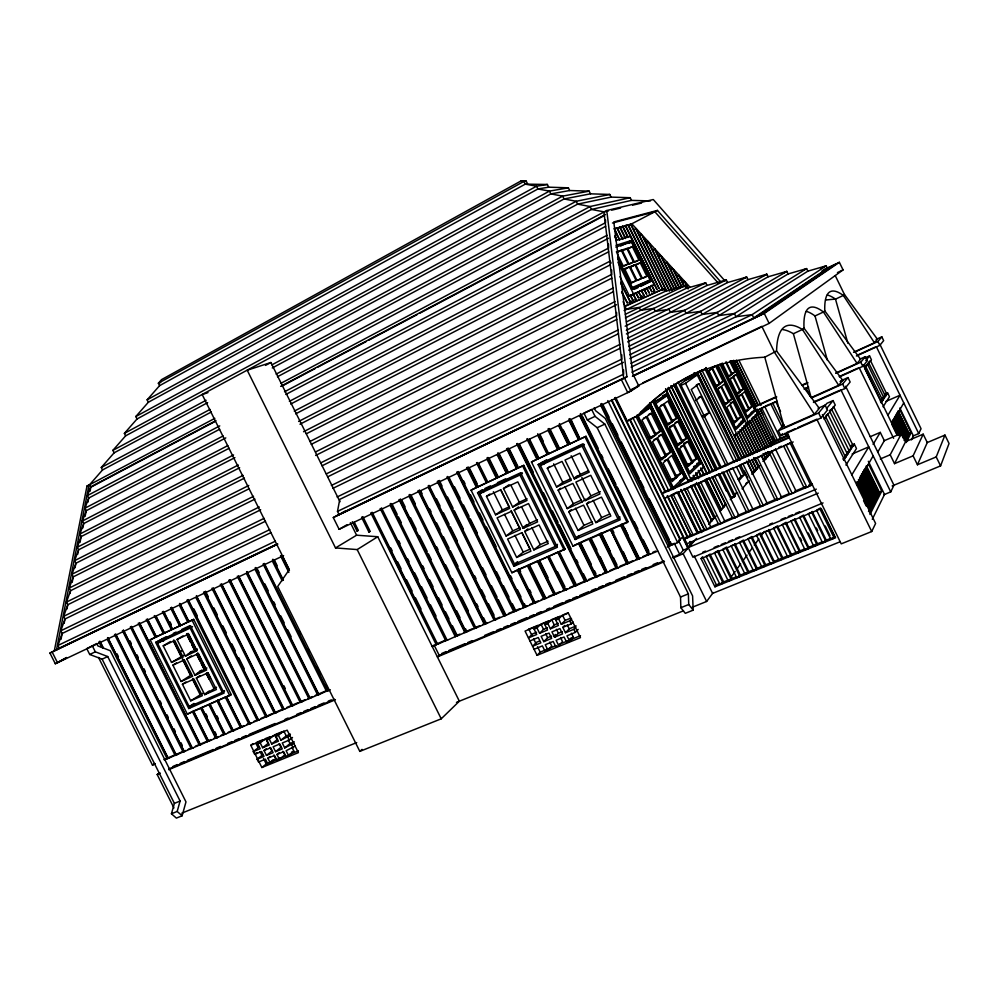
<?xml version="1.0" encoding="UTF-8"?>
<svg xmlns="http://www.w3.org/2000/svg" width="999" height="999" viewBox="0 0 999 999"><rect width="100%" height="100%" fill="white"/><g stroke="black" fill="none" stroke-linecap="round" stroke-linejoin="round"><path stroke-width="1.5" d="M880.419 401.76L882.741 400.387L865.609 366.383M850.486 447.327L853.208 445.566M848.601 450.174L851.36 448.401L831.505 409.053M846.702 453.084L849.475 451.286L847.577 451.748M844.754 456.031L847.564 454.208L845.654 454.67M842.794 459.028L845.616 457.192L844.417 457.392M853.196 445.691L833.516 406.543M849.462 451.411L829.857 411.526M847.552 454.345L827.784 414.123M720.828 282.005L657.442 210.414L613.798 221.94L632.754 373.638L638.811 385.964L630.893 391.121L339.123 529.308L333.291 517.569L338.973 514.373L337.5 511.388L339.76 499.375L623.413 362.337M845.604 457.33L825.674 416.77M61.014 639.36L62.163 633.478L60.814 630.794L64.997 618.993L265.497 521.216M64.148 623.339L64.997 618.993L63.661 616.333L67.795 604.732L260.677 509.802M66.958 609.015L67.795 604.732L66.471 602.085L70.554 590.696L254.957 499.113M70.005 593.506L70.554 590.696L69.231 588.061L73.264 576.86L248.763 488.936M72.178 582.392L73.264 576.86L71.953 574.25L75.936 563.236L244.43 478.109M75.05 567.782L75.936 563.236L74.638 560.651L78.571 549.812L239.66 467.744M77.685 554.283L78.571 549.812L77.285 547.24L81.156 536.588L234.902 457.629M80.007 542.469L81.156 536.588L79.883 534.04L83.716 523.551L229.146 448.264M82.867 527.897L83.716 523.551L82.442 521.016L86.226 510.714L225.786 437.912M85.115 516.421L86.226 510.714L84.977 508.191L88.711 498.051L219.668 429.233M87.887 502.272L88.711 498.051L87.462 495.554L90.672 486.888L215.946 420.604M90.035 491.283L90.834 487.212L89.598 484.74L102.522 469.955L211.338 411.975M56.518 649.675L89.023 484.952L87 486.026L54.333 650.724L276.773 544.48M805.481 486.875C800.561 490.546 815.196 483.616 808.803 485.314M774.163 450.174L769.005 452.235L789.547 494.168L793.98 492.632L795.579 491.071M182.118 815.796L185.976 801.885L110.227 650.699L97.902 645.941L96.716 643.568L86.776 648.626L89.71 654.47L102.135 659.165L174.388 803.371L171.441 813.773L176.373 818.106L182.118 815.796L177.185 811.45L171.441 813.773M177.185 811.45L180.107 801.036L107.717 656.555L95.317 651.823L92.383 645.966M776.56 499.138C771.665 502.485 784.615 497.027 780.569 497.352M740.496 464.61L760.813 506.356L767.357 503.284L765.546 503.671M787.549 435.252L786.463 436.051L788.523 435.377L787.162 432.592M277.035 544.005L59.278 648.189L57.917 645.479L62.163 633.478L270.979 532.604M775.699 440.621L780.481 438.511L779.607 438.698M726.385 470.791L746.628 512.362L753.134 509.315L752.047 509.44M774.812 449.8L775.611 449.113M892.157 485.951L940.583 465.884L949.05 443.506L944.954 435.089L927.272 442.545L917.444 464.76L913.098 455.844L923.188 434.178L927.272 442.545M917.444 464.76L936.213 456.93L944.954 435.089M732.904 517.894C732.167 519.63 741.146 515.059 737.961 515.422M775.174 500.124L755.007 458.141M704.832 480.132L698.401 483.166L718.581 524.263L725.012 521.241L723.988 521.341M782.404 427.597L770.828 403.933L775.699 401.598M794.904 428.846L786.7 432.48L841.22 543.868L871.715 531.53L875.599 523.464L822.377 414.597M883.778 494.767L890.746 491.883L893.955 485.214L845.629 386.238M913.098 435.989L918.73 433.591L921.053 428.733L879.932 344.368M690.883 486.126L684.615 489.21L704.72 530.132L710.651 527.085M872.289 519.293L884.515 494.455L868.318 461.288M911.4 439.885L913.373 435.864L899.799 408.017M759.939 408.978L764.71 406.556M869.954 514.522L881.755 491.096L868.556 464.06L856.88 484.278M906.218 442.532L911.1 432.854L899.874 409.815L891.682 423.988M869.53 512.799L869.954 511.963M868.481 511.463L871.066 509.74L857.267 481.493M870.716 507.08L873.276 505.394L859.615 477.435M871.827 504.92L874.362 503.246L860.776 475.437M864.185 469.58L877.559 496.953L877.159 497.727L863.76 470.304M876.111 496.528L878.596 494.892L865.958 469.018M877.159 494.48L879.632 492.857L866.395 465.771M923.188 434.178L905.693 441.608L901.635 433.266L890.196 454.782L894.53 463.648L905.556 441.733L894.043 418.131L903.221 438.136M904.095 440.409L907.092 438.698L895.691 415.309M692.519 534.777L690.971 535.963L696.89 532.929M712.299 477.085L718.756 474.026M834.165 538.011L834.664 537.1L820.429 508.004L816.583 510.227L830.843 539.36L834.165 538.011L819.892 508.853M877.709 452.247L884.315 440.671L901.635 433.266M825.873 541.371L811.638 512.287L808.341 513.661L822.577 542.719L825.873 541.371L826.398 540.459L812.187 511.438M822.577 542.719L823.101 541.808M856.593 484.59L873.163 455.881M891.895 423.476L903.77 402.909M817.082 544.954L817.619 544.03L803.446 515.072L799.6 517.295L813.798 546.291L817.082 544.954L802.871 515.934M813.798 546.291L817.619 544.03M873.101 444.38L880.269 432.367L884.315 440.671M808.328 548.513L808.89 547.589L794.742 518.706L794.155 519.567L808.328 548.513L805.057 549.837L790.896 520.916L793.069 520.017M851.835 474.862L868.768 446.878L852.135 453.996M887.899 415.284L900.024 395.229L886.001 401.373M805.057 549.837L805.619 548.913M799.625 552.047L800.199 551.123L786.076 522.302L782.229 524.525L796.365 553.371L799.625 552.047L785.476 523.176M796.365 553.371L800.199 551.123M790.958 555.581L791.545 554.645L777.459 525.899L773.613 528.121L787.712 556.893L790.958 555.581L776.835 526.773M845.916 465.084L856.48 448.526L854.282 444.031L851.822 445.092M883.066 406.805L889.472 396.753L887.611 392.932L884.964 394.093M787.712 556.893L788.311 555.956M782.329 559.078L768.243 530.357L765.034 531.693L779.108 560.389L782.329 559.078L782.941 558.141L768.88 529.47M843.618 460.377L854.282 444.031M881.143 402.847L887.611 392.932M779.108 560.389L782.941 558.141M691.071 535.776L670.941 495.204L676.86 492.182M773.75 562.574L774.375 561.625L760.339 533.029L756.493 535.239L770.541 563.873L773.75 562.574L759.69 533.916M770.541 563.873L771.166 562.937M765.209 566.046L765.846 565.097L751.847 536.563L747.989 538.786L762.012 567.345L765.209 566.046L751.173 537.462M762.012 567.345L765.846 565.097M756.705 569.505L757.354 568.556L743.381 540.084L739.535 542.307L753.521 570.791L756.705 569.505L742.707 540.983M753.521 570.791L754.183 569.842M748.239 572.939L748.913 571.99L734.964 543.593L734.277 544.492L748.239 572.939L745.079 574.225L731.118 545.804L733.216 544.93M745.079 574.225L745.754 573.276M739.822 576.373L740.509 575.412L726.598 547.077L722.739 549.288L736.675 577.647L739.822 576.373L725.886 547.989M736.675 577.647L740.509 575.412M731.443 579.782L732.142 578.808L718.256 550.549L714.41 552.759L728.308 581.056L731.443 579.782L717.532 551.46M730.644 577.672L735.189 571.428M737.012 568.931L740.659 563.923M742.469 561.426L747.027 555.182M748.838 552.684L752.484 547.689M754.307 545.192L758.853 538.948M760.676 536.451L764.31 531.443M728.308 581.056L729.008 580.082M723.101 583.166L709.215 554.92L706.106 556.218L719.979 584.44L723.101 583.166L723.813 582.192L709.964 554.008M692.157 607.305L706.618 601.473L713.236 592.557M716.408 584.877L702.597 556.78L701.086 558.616L714.947 586.825L716.408 584.877L719.268 583.703M824.075 419.118L835.264 405.082L833.066 400.587L826.935 403.309L825.012 405.631M864.872 367.944L871.415 359.727L869.555 355.894L864.285 358.279M783.928 424.662L778.371 430.794L780.793 435.726L821.028 417.969L827.459 410.027L825.087 405.157L818.069 408.279M813.698 402.472L844.842 388.561L850.149 382.005L847.989 377.572L841.071 380.681M839.572 376.835L862.811 366.358L867.357 360.764L865.359 356.668L859.764 359.19M856.393 356.019L879.807 345.379L883.653 340.622L881.817 336.838L876.16 339.41M826.473 408.653L833.066 400.587M865.771 360.527L869.555 355.894M778.371 430.794L818.593 412.974L825.087 405.157M811.5 397.977L842.632 384.028L847.989 377.572M836.175 373.289L860.776 362.175L865.359 356.668M854.52 352.185L877.921 341.521L881.817 336.838M776.585 351.011L764.784 357.205L784.29 427.547L814.36 414.223L819.317 408.329L776.585 351.011A228.446 46.99 66.1 0 1 802.434 329.495L804.02 328.172A167.308 31.793 65.5 0 1 823.438 312L824.787 310.889A192.32 33.704 65.5 0 1 843.318 295.454L844.455 294.505L835.239 275.599M782.804 329.645A227.834 48.202 66.1 0 1 793.381 333.728L811.163 397.614L838.685 385.277L842.781 380.407L804.02 328.172M835.763 373.039L857.067 363.411L860.564 359.253L824.787 310.889M853.533 352.26L874.437 342.744L877.409 339.198L844.455 294.505M719.879 474.363L731.568 498.164L734.352 496.978L735.276 495.904L723.613 472.14M746.003 483.528L746.865 482.529M742.095 488.873L749.113 480.756M687.175 548.001L818.281 493.119M766.445 457.242L767.707 456.693L765.646 452.497M768.181 455.244L769.442 454.695L768.081 451.91M673.089 557.979L683.141 553.758L696.49 538.449M702.597 531.418L704.67 529.045M708.716 524.4L715.946 516.108M719.929 511.538L726.198 504.345M730.294 499.637L732.342 497.277M734.39 494.93L736.438 492.569M752.534 474.1L760.014 465.509M763.748 461.226L770.916 452.997M102.522 469.955L101.286 467.482L114.111 452.834L112.887 450.362L125.612 435.839L564.073 198.963L590.484 193.831L609.777 194.443L611.101 197.115L630.207 197.702L631.518 200.374L650.449 200.936M125.612 435.839L124.388 433.379L137.025 418.981L135.814 416.533L148.351 402.247L147.14 399.812L159.59 385.651L525.274 184.141L547.377 184.465L548.713 187.175L568.369 187.812L569.692 190.522L589.173 191.146L590.484 193.831M672.527 557.342L679.682 554.333L683.304 550.212L687.936 548.251L682.529 537.25L678.958 540.122M780.793 435.726L782.629 433.653M738.96 480.594L743.855 475.099L739.11 465.397M738.174 479.582L741.133 476.273L743.855 475.099M601.698 403.509L671.428 545.254L677.672 542.607L680.107 539.91L611.388 400.162M772.477 437.075L773.463 436.8L772.514 437.849L774.3 441.508M671.428 545.254L670.479 542.02M667.207 547.04L671.84 544.805M534.14 649.263L542.382 645.891L545.017 651.211L547.889 650.037L545.254 644.705L553.196 641.458L555.831 646.79L558.728 645.616L556.093 640.272L564.073 637L566.72 642.357L569.642 641.158L573.364 637.2L571.391 633.204M567.657 641.358L570.466 638.373L573.364 637.2M580.431 413.586L649.762 554.433L650.199 553.97L639.035 558.978L622.427 523.901L620.916 524.562L637.949 559.153L628.371 563.498L611.351 528.958L620.454 524.987L637.512 559.627M569.642 641.158L566.982 635.801L575.387 632.355L578.171 629.42M564.71 625.436L562.824 627.372L565.471 632.729L573.876 629.283L575.724 627.335M558.728 645.616L562.524 641.62L560.564 637.649M639.035 558.978L639.485 558.516L637.949 559.153M565.471 632.729L569.23 628.833L576.198 625.961M547.889 650.037L551.76 646.028L549.8 642.057M562.824 627.372L571.216 623.9L573.076 621.977M628.371 563.498L623.388 551.985M537.05 655.332L580.456 637.637L568.319 613.074L525.062 631.093L537.05 655.332L540.197 652.11L556.031 645.641M554.582 637.212L562.562 633.928L559.915 628.571L551.935 631.868L554.582 637.212L558.404 633.279L562.375 631.655M610.102 550.998L601.286 533.116L617.782 567.981L628.821 563.024M553.608 636.438L555.531 634.465M561.301 624.3L565.097 620.454L562.462 615.134L558.653 618.943L561.301 624.3L569.705 620.829L571.565 618.918M617.782 567.981L618.244 567.507L607.242 572.439L590.322 538.124L601.286 533.116M543.756 641.658L551.685 638.398L549.038 633.054L541.121 636.326L543.756 641.658L547.652 637.712L551.585 636.088M558.254 616.883L551.66 619.63L547.777 623.463L550.424 628.808L554.283 624.937L558.241 623.301M607.242 572.439L600.274 556.88M606.218 572.602L589.323 538.336L579.907 542.657L596.778 576.873L607.717 571.965M550.424 628.808L558.404 625.511L555.744 620.142L559.577 616.333M518.881 444.493L586.376 581.281L597.265 576.398L596.778 576.873M543.531 629.395L540.921 624.1L536.975 627.959L539.61 633.291L543.531 629.395L547.477 627.772M539.61 633.291L547.527 630.007L544.892 624.662L548.788 620.829L542.232 623.563M586.376 581.281L586.863 580.806L583.428 573.838M649.787 402.922L687.986 480.681L690.921 479.383L703.82 466.745L665.559 388.811M717.981 365.072L747.052 424.413L736.987 434.265L734.365 435.439L745.042 457.192M759.49 451.211L746.128 423.963L748.676 422.827L758.066 413.623L732.205 360.801M734.365 435.439L736.101 433.741L746.715 455.407M508.041 447.902L517.981 468.056L523.801 465.347L565.122 549.1L559.253 551.66L576.036 585.664L586.863 580.806M536.588 632.28L532.504 633.978L528.508 637.886L536.738 634.477L534.103 629.145L538.061 625.299L528.409 629.32M207.979 392.607L202.198 394.555L289.298 569.567L277.697 586.488L359.815 751.385L441.221 718.818L459.353 701.198L377.747 536.738L356.606 535.202L335.514 547.927L247.215 370.229L270.866 362.512L340.01 501.785M549.025 556.118L565.759 590.022L576.535 585.177L576.036 585.664M674.687 488.424L685.339 478.171L649.837 405.906L645.953 407.717M700.649 463.436L689.834 473.838L654.745 402.397L666.545 393.956L700.649 463.436L693.543 466.583M716.97 365.472L744.355 421.366L735.926 429.483L705.719 367.857M731.118 360.876L755.481 410.651L747.614 418.231L721.178 364.26M868.581 362.662L885.489 396.191L882.479 397.852M565.759 590.022L566.271 589.535L555.544 594.343L538.861 560.551L547.564 556.755L564.298 590.634M699.587 462.325L689.485 472.003L655.881 403.596L666.87 395.679L699.587 462.325L696.74 463.586M716.57 365.497L743.456 420.354L735.564 427.897L705.981 367.545M884.49 394.817L886.812 394.043L884.54 395.467M554.607 594.467L537.937 560.726L528.746 564.959L545.392 598.638L556.068 593.856L555.544 594.343M529.62 439.26L538.948 458.179L531.456 461.988L572.964 546.141L627.147 522.527L628.071 521.665L586.038 436.313L580.007 439.123L569.892 418.581M676.111 477.859L672.165 481.568L663.061 463.049L667.095 459.528L676.111 477.859L670.604 480.294M676.897 477.122L680.756 473.501L671.84 455.369L667.906 458.816L676.897 477.122L671.403 479.545M692.02 462.912L688.373 466.333L679.645 448.551L683.366 445.292L692.02 462.912L686.713 465.272M687.437 464.585L692.744 462.225L696.303 458.878L687.749 441.458L683.491 443.381M737.312 420.342L734.477 423.014L726.785 407.317L729.682 404.782L737.312 420.342L733.104 422.24M740.659 417.195L737.874 419.817L730.257 404.27L733.104 401.785L740.659 417.195L736.488 419.081M748.825 409.528L746.178 412.013L738.748 396.853L741.458 394.48L748.825 409.528L744.742 411.376M749.35 409.028L751.947 406.593L744.655 391.683L741.995 394.006L749.35 409.028L745.279 410.876M520.641 571.678L519.255 568.881L518.706 569.343L535.302 602.921L545.916 598.151L529.295 564.497M458.204 471.528L525.274 607.167L535.839 602.422L535.302 602.921M449.1 477.559L515.309 611.388L525.824 606.668L524.438 603.883M620.017 516.97L617.931 518.868L582.117 446.141L584.365 444.58M359.815 751.385L362.038 749.375M438.686 480.781L505.394 615.584L515.859 610.889L512.412 603.933M505.394 615.584L505.956 615.084L498.401 599.812M429.021 485.364L495.554 619.767L505.956 615.084M419.405 489.922L485.764 623.913L496.116 619.255L495.554 619.767M825.848 416.895L824.562 417.757M409.852 494.455L476.024 628.034L486.326 623.401L483.566 617.832M572.964 546.141L577.31 543.793M827.959 414.248L825.948 415.484M834.078 406.556L832.841 407.38M832.08 409.078L829.307 410.689M588.923 501.86L586.575 503.796L595.866 522.639L601.635 517.582L609.715 514.023M476.024 628.034L476.598 627.522L466.346 632.13L400.349 498.951M546.615 459.79L538.161 464.622L575.112 539.522L579.108 536.026M687.749 441.458L684.103 444.642L692.744 462.225M478.484 486.388L471.053 490.172L511.888 572.752L565.122 549.1M663.935 560.938L439.21 655.332L437.387 656.917L664.46 561.6M390.909 503.434L456.73 636.213L466.933 631.618L465.559 628.846M550.274 555.581L558.304 551.848L575.062 585.801M381.518 507.879L447.165 640.259L457.33 635.689L452.485 625.923M665.596 456.468L661.55 459.965L652.572 441.708L656.718 438.386L665.596 456.468L660.114 458.928M662.3 457.617L666.408 455.769L670.366 452.347L661.575 434.478L658.878 435.714M681.917 442.357L678.184 445.579L669.58 428.059L673.388 424.987L681.917 442.357L676.623 444.755M677.384 444.105L682.667 441.708L686.325 438.561L677.884 421.378L675.049 422.677M728.408 402.185L725.499 404.695L717.919 389.223L720.891 386.838L728.408 402.185L724.213 404.108M728.995 401.685L731.842 399.213L724.4 384.016L721.49 386.363L728.995 401.685L724.799 403.596M740.222 391.97L737.512 394.318L730.182 379.37L732.966 377.147L740.222 391.97L736.151 393.843M736.7 393.369L743.431 389.198L736.238 374.513L733.553 375.761M571.216 509.777L568.793 511.725L578.046 530.481L583.99 525.362L591.995 521.84M447.165 640.259L447.764 639.747L437.662 644.28L372.19 512.3M557.479 544.38L555.157 546.366L519.942 475.012L522.415 473.339M437.662 644.28L438.274 643.768L432.255 646.578L434.09 645.017L439.21 655.332M869.118 362.625L867.482 363.599M867.644 364.398L865.309 365.796M866.145 366.346L864.485 367.345M703.883 417.207L709.09 412.799L701.048 396.403L698.363 397.639M511.888 572.752L517.282 569.954L533.866 603.533M262.587 754.857L257.118 759.252L258.504 762.025L265.434 759.19L267.869 764.06L270.292 763.074L267.857 758.191L274.525 755.456L276.96 760.351L279.395 759.352L276.96 754.47L283.666 751.71L286.114 756.618L288.561 755.619L293.868 751.211L292.045 747.552M288.561 755.619L286.114 750.711L295.292 746.066M279.395 759.352L284.752 754.932L282.929 751.285M483.616 492.47L482.255 489.722L477.559 492.794L513.911 566.296L518.306 562.662M527.959 528.883L524.712 531.418L533.853 549.912L540.234 544.63L548.026 541.196M522.14 472.952L484.99 490.209L479.745 493.668L514.585 564.135L517.544 561.7M276.96 760.351L280.182 757.692M267.869 764.06L273.276 759.627M292.507 737.499L289.31 740.084L282.267 742.994L284.715 747.901L293.893 743.268M270.292 763.074L275.687 758.641L273.876 755.007M276.96 754.47L279.108 752.709M284.715 747.901L290.047 743.543L294.255 741.82M252.997 743.593L250.786 745.316L261.875 767.519L266.233 763.96L285.801 755.968M516.67 557.467L530.956 551.186L521.815 532.704L507.579 539.073L516.67 557.467L523.226 552.122L530.294 549.013M560.614 488.261L558.141 490.122L567.257 508.603L582.03 501.998L585.589 499.113M275.562 751.673L282.267 748.913L279.82 744.005L273.114 746.777L275.562 751.673L280.944 747.302L279.121 743.656M267.857 758.191L270.017 756.43M585.027 500.649L599.962 493.968L590.759 475.299L575.874 482.067L585.027 500.649L590.921 495.854L600.324 491.645M280.869 740.197L286.226 735.888L283.791 731.006L278.409 735.276L280.869 740.197L290.035 735.551M266.196 748.788L264.023 750.524L266.458 755.406L271.89 751.023L270.067 747.389M661.575 434.478L657.542 437.724L666.408 455.769M677.884 421.378L674.15 424.375L682.667 441.708M736.238 374.513L733.516 376.698L740.771 391.508M567.257 508.603L573.326 503.746L581.306 500.174M271.716 743.98L277.123 739.66L274.7 734.802L281.356 732.017L275.974 736.3L278.421 741.208L271.716 743.98L269.28 739.085L274.7 734.802M265.659 738.561L260.19 742.856L262.625 747.739L268.082 743.406L265.659 738.561L269.63 736.912M258.791 747.264L253.296 751.61L254.683 754.382L256.88 752.647M655.207 435.327L651.061 438.623L641.945 420.079L646.191 416.97L655.207 435.327L649.737 437.824M649.213 437.787L656.043 434.665L660.089 431.456L651.173 413.299L648.476 414.56M671.952 422.053L668.119 425.087L659.377 407.28L663.286 404.408L671.952 422.053L666.67 424.475M672.714 421.441L676.46 418.469L667.894 401.024L664.073 403.833L672.714 421.441L667.444 423.863M719.617 384.24L716.633 386.613L708.928 370.891L711.987 368.656L719.617 384.24L715.421 386.188M723.139 381.456L720.217 383.766L712.587 368.206L715.584 366.021L723.139 381.456L718.98 383.379M727.672 376.523L735.027 372.028L729.707 361.176M262.625 747.739L269.293 744.979L266.845 740.097L271.191 736.663M695.729 400.587L701.048 396.403M255.682 567.532L318.968 694.567L328.471 690.284L325.724 684.752M264.335 563.436L327.784 690.833L328.471 690.284M318.968 694.567L319.668 694.03L310.202 698.289L247.078 571.615M253.296 751.61L260.215 748.738L257.779 743.868L263.261 739.56L256.718 742.282M238.511 575.674L301.473 701.985L310.901 697.739L310.202 698.289M301.473 701.985L302.185 701.435L292.807 705.656L230.007 579.707M522.477 527.947L526.835 524.587M221.541 583.728L284.178 709.302L293.519 705.107L292.807 705.656M518.593 506.893L514.185 510.102L523.189 528.334L529.707 523.301L537.474 519.817M284.178 709.302L284.902 708.753L275.599 712.936L213.124 587.712M506.056 536.001L520.304 529.62L511.301 511.413L497.09 517.857L506.056 536.001L512.737 530.906L519.792 527.747M204.745 591.683L267.07 716.558L276.323 712.387L275.599 712.936M196.428 595.629L258.591 720.142L267.807 715.996L267.07 716.558M258.591 720.142L259.328 719.592L250.162 723.713L188.149 599.55M574.313 478.921L589.21 472.14L579.87 453.184L565.022 460.052L574.313 478.921L580.344 474.388L588.386 470.729M179.92 603.458L188.973 621.565L193.681 619.368L231.268 694.63L226.511 696.703L241.77 727.272L250.899 723.164L250.162 723.713M737.062 461.251L699.05 383.716L691.258 389.548L728.121 464.697M233.429 730.806L234.178 730.244L225.137 734.315L209.94 703.92L218.968 699.787L218.207 700.324L233.429 730.806L242.52 726.71L241.77 727.272M574.962 477.559L577.385 475.736M225.137 734.315L225.899 733.753L216.883 737.811L201.736 707.504L207.355 705.057M549.862 466.471L547.34 468.231L556.593 487L562.799 482.392L570.754 478.758M194.343 710.526L193.569 711.063L208.679 741.295L217.645 737.25L216.883 737.811M139.435 622.652L200.524 744.742L209.453 740.721L208.679 741.295M131.468 626.423L192.407 748.189L201.298 744.18L200.524 744.742M651.173 413.299L647.04 416.346L656.043 434.665M123.539 630.182L184.328 751.61L193.182 747.614L192.407 748.189M173.938 807.941L157.193 774.537L159.715 772.689M115.659 633.915L176.299 755.007L185.115 751.036L184.328 751.61M107.83 637.624L168.319 758.391L177.085 754.432L176.299 755.007M164.46 760.027L169.106 757.816L168.319 758.391M637.3 385.914L769.13 323.389L843.069 269.892L839.36 262.312L823.95 269.73M681.455 385.202L685.564 383.279L697.202 374.875L738.873 459.852M98.501 657.429L152.472 765.109L154.708 763.498M650.162 407.704L638.249 416.283L673.264 487.512L684.215 477.035L650.162 407.704L642.282 411.388M509.128 484.69L503.508 488.499L512.649 507.017L519.293 502.235L527.047 498.701M615.634 397.44L627.31 421.178L639.11 415.022A193.431 180.719 28.6 0 1 695.491 373.064M640.534 412.55L649.837 405.906M489.922 494.055L486.476 496.378L495.579 514.797L502.385 509.94L509.415 506.743M627.31 421.178L630.019 419.255L665.521 491.458M218.207 700.324L226.074 696.69L241.321 727.222M147.44 618.856L156.393 636.763L157.218 636.288L150.162 639.86L187.337 714.173L231.268 694.63M187.337 714.173L193.182 711.038L208.279 741.221M224.475 690.621L222.203 692.207L190.16 628.084L192.532 626.673M531.456 461.988L586.038 436.313M166.346 636.625L155.682 642.394L188.761 708.528L195.017 704.245M199.85 675.749L196.353 678.034L204.67 694.667L216.496 687.237M580.007 439.123L571.078 419.63M191.621 626.473L164.81 638.935L157.53 643.231L189.236 706.643L193.931 703.446M205.782 693.343L209.253 690.983M619.717 518.244L575.824 537.312L540.409 465.509L545.217 462.237L583.841 444.293M559.428 423.539L569.505 444.018L580.506 438.786M632.592 376.336L764.26 313.436L839.36 262.312M549.013 428.471L559.078 448.888L570.029 443.681L563.299 430.032M185.976 681.942L182.43 684.253L190.709 700.811L202.61 693.343M830.419 266.858L756.355 316.808L632.904 375.799M539.348 434.74L548.713 453.721L559.602 448.539L559.078 448.888M629.907 358.554L718.818 315.584L734.415 313.511L736.001 316.733L807.866 271.154L826.185 265.834L827.422 268.369L753.745 317.919L752.147 314.635L736.001 316.733L631.106 367.145M529.07 439.597L538.411 458.529L549.238 453.371M789.797 443.119L783.653 445.929M471.053 490.172L523.801 465.347M746.603 462.05L740.421 464.76M497.952 452.684L507.867 472.777L517.095 468.369L507.817 449.587M487.924 457.442L497.814 477.472L506.993 473.089L497.752 454.358M630.007 391.133L627.734 392.619L621.415 379.757L623.95 378.196M632.28 389.66L635.689 387.437M478.608 463.499L487.824 482.13L496.378 478.134L498.389 477.097L489.16 458.416M196.129 674.025L201.985 670.217L199.438 671.365M191.483 655.906L186.776 658.865L194.967 675.262L206.893 668.019M468.044 466.858L477.884 486.763L486.401 482.804L486.988 482.417L477.122 462.475M176.473 662.936L172.889 665.172L181.056 681.493L190.497 675.361L182.43 659.215M335.514 547.927L357.18 549.575L377.747 536.738M187.775 654.208L192.507 651.261L189.972 652.422M183.029 635.876L177.06 639.447L185.389 656.093L197.402 649.038M170.454 641.533L163.224 645.841L171.516 662.412L183.604 655.332M181.88 650.711L179.408 652.235L181.493 656.393M621.128 379.508L337.362 515.496L340.209 513.898M333.291 517.569L626.897 376.823L606.755 210.514L653.284 199.525L724.899 280.831M361.588 517.332L368.868 531.992L369.543 531.58L362.275 516.933M807.866 271.154L806.618 268.594L788.099 273.951L718.818 315.584L717.27 312.412L702.185 314.473L628.758 350.149M352.372 521.703L357.018 531.056L357.704 530.644L353.721 522.639M150.162 639.86L193.681 619.368M164.286 612.574L172.59 629.208L181.556 624.924L180.757 625.399L171.728 607.33M180.757 625.399L189.76 621.103M156.393 636.763L165.285 632.517L164.473 632.991L156.181 616.408M164.473 632.991L173.401 628.733L172.59 629.208M339.123 529.308L347.09 524.675M760.401 456.106L754.657 458.529M788.099 273.951L786.85 271.378L768.131 276.785L702.185 314.473L700.661 311.351L686.076 313.386L627.659 341.92M342.882 512.4L345.429 510.976M808.616 387L804.545 388.886M527.534 183.804L526.186 181.069L521.103 180.894L161.538 379.632L158.379 383.216L159.59 385.651M59.278 648.189L49.95 653.084L55.307 663.748L66.608 657.504M66.284 657.854L57.505 662.699L52.148 652.035M147.14 399.812L536.55 186.201L547.377 184.465M148.351 402.247L537.912 188.973L548.713 187.175M135.814 416.533L549.462 191.109L568.369 187.812M137.025 418.981L550.836 193.906L569.692 190.522M768.131 276.785L766.87 274.201L747.964 279.645L686.076 313.386L684.565 310.314L670.454 312.35L626.398 333.978M124.388 433.379L562.674 196.129L589.173 191.146M265.522 365.397L270.866 362.512M112.887 450.362L206.094 400.249M271.89 364.872L576.211 201.274L609.777 194.443M56.131 650.012L59.703 648.089M114.111 452.834L207.642 402.647M272.277 367.969L577.622 204.133L611.101 197.115M101.286 467.482L210.052 409.415M276.149 374.126L590.072 206.531L630.207 197.702M277.447 376.76L591.495 209.44L631.518 200.374M89.598 484.74L214.822 418.356M280.881 383.341L606.755 210.514M280.644 386.376L605.519 214.473M90.834 487.212L214.735 421.678M282.193 385.989L315.234 368.519M317.982 367.058L366.171 341.571M368.918 340.122L417.107 314.635M419.855 313.174L604.333 215.597M87.462 495.554L219.743 425.886M284.503 391.783L605.556 222.677L605.544 219.942M285.826 394.455L605.619 226.361M625.287 238.511L619.717 227.173L615.609 228.634M619.904 276.623L629.37 295.891L654.208 284.777L630.357 236.126L627.759 237.475L622.477 226.398L618.818 227.735M622.477 226.398L621.191 227.073L625.212 225.637L657.055 289.698L625.599 225.524L624.313 226.199M84.977 508.191L223.089 435.989M289.385 401.336L607.055 235.277M628.296 224.775L659.203 288.723L627.909 224.887L626.623 225.549L630.569 224.138L662.999 290.284M666.333 290.984L635.202 227.472L631.83 223.788L629.682 224.7M628.621 225.462L657.442 210.414M868.943 361.775L870.566 360.801L886.825 394.13M290.721 404.033L608.516 238.249M634.84 229.121L636.113 228.459L641.558 234.39L669.255 290.909M747.964 279.645L746.69 277.048L727.572 282.53L670.454 312.35L668.968 309.315L655.319 311.326L625.187 326.198M82.442 521.016L227.822 445.604M294.28 411.126L608.578 248.077L608.553 243.868M640.297 235.052L641.558 234.39M295.642 413.848L608.666 251.81M620.766 245.941L631.193 240.547L651.123 281.194L640.646 286.451M628.858 243.369L631.468 242.033L650.087 279.995L631.293 288.898M617.27 252.335L621.266 250.262L628.046 264.073L624.038 266.121M621.553 251.149L632.33 246.616L638.935 260.09L635.014 262.1M627.11 249.3L632.33 246.616M646.578 241.883L647.839 241.246L672.077 290.697M79.883 534.04L233.554 454.932M298.626 421.441L610.139 261.114L611.126 263.137M647.464 242.857L648.726 242.208L654.033 248.002L674.113 288.973M299.987 424.2L610.239 264.86M653.671 249.6L654.919 248.963L660.177 254.695L676.935 288.911M629.557 264.098L633.516 262.075L626.835 248.426L622.077 250L628.846 263.786L633.516 262.075M77.285 547.24L238.299 465.022M303.546 431.718L611.713 274.375L611.675 269.992M624.063 269.593L629.407 266.858L636.176 280.669L630.831 283.366M624.875 269.293L627.534 267.932M629.582 267.52L634.877 264.822L641.558 278.459L637.587 280.469M630.369 267.22L634.328 265.21M636.338 264.81L640.272 262.812L646.877 276.286L642.944 278.271M306.318 433.791L611.825 278.134M658.928 255.332L660.177 254.695M659.79 256.268L661.038 255.644L666.233 261.301L679.545 288.474M74.638 560.651L243.069 475.362M309.877 441.521L613.324 287.874M665.846 262.862L667.095 262.238L672.227 267.832L681.605 286.975M311.276 444.33L613.448 291.658M670.991 268.456L672.227 267.832M671.84 269.38L673.076 268.756L678.146 274.288L684.165 286.576M71.953 574.25L248.788 485.464M315.609 451.91L614.972 301.611M629.22 296.054L654.208 284.777M634.427 293.768L636.163 292.919L638.661 298.002L635.776 293.094M645.242 289.036L646.927 288.212L649.362 293.169L646.553 288.374M315.634 455.444L616.495 304.72M677.759 275.824L678.983 275.2L684.003 280.669L688.024 288.886M628.908 302.472L630.269 301.785L620.704 282.292M631.343 301.373L633.104 300.512L630.581 295.367M634.552 299.925L635.901 299.25L633.391 294.131L631.643 294.992M640.047 297.44L641.383 296.765L639.11 293.094L641.383 296.765M642.357 296.391L644.08 295.554L641.62 290.534L640.284 291.196M653.221 291.483L654.52 290.834L651.835 285.339M727.572 282.53L726.298 279.932L706.967 285.452L655.319 311.326L653.846 308.354L640.621 310.352L625.386 317.907M624.113 310.514L665.109 291.396L684.864 285.776L686.151 288.411L705.694 282.842L706.967 285.452M682.779 281.281L684.003 280.669M69.231 588.061L253.559 496.316M320.592 462.949L616.633 315.597L616.595 312.487M683.603 282.18L684.839 281.581L689.797 286.975M625.337 314.285L684.864 285.776L682.13 287.125M322.015 465.809L616.783 319.43M626.473 321.89L705.694 282.842L702.909 284.203M66.471 602.085L259.278 506.968M326.336 473.888L618.331 329.832M723.513 281.306L726.298 279.932L626.311 330.307M327.772 476.785L618.493 333.691M881.817 399.625L884.127 398.276L867.644 364.473M743.905 278.421L746.69 277.048L684.565 310.314L627.559 338.224M63.661 616.333L264.086 518.356M331.356 485.477L620.067 344.343M762.687 276.248L766.87 274.201L700.661 311.351L628.646 346.416M332.804 488.399L620.229 348.226M782.667 273.414L786.85 271.378L717.27 312.412L629.77 354.782M803.833 269.942L806.618 268.594L734.415 313.511L630.968 363.349M60.814 630.794L269.792 529.595M337.113 496.99L621.828 359.116L621.753 354.77M820.566 268.544L826.185 265.834L752.147 314.635L631.992 372.202M686.151 288.411L640.621 310.352L639.185 307.405L626.361 309.39L624.949 306.493L663.811 288.748L665.109 291.396M821.99 270.904L836.388 263.823L761.613 314.573L632.442 376.273M823.213 270.404L827.422 268.369M57.917 645.479L275.349 541.196M337.5 511.388L623.626 374.163L623.538 369.73M837.449 272.59L843.069 269.892M338.973 514.373L623.813 378.097M626.897 376.823L623.751 378.334L603.945 212L608.466 210.926M49.95 653.084L277.859 544.068M642.919 382.767L761.837 326.348L774.675 352.61L814.36 414.223M631.455 389.448L638.811 385.964M55.307 663.748L283.604 555.606M89.71 654.47L95.317 651.823M587.337 419.992L595.042 416.358L604.832 424.125L688.361 593.868L688.748 604.507L693.169 610.152L685.289 613.324L680.856 607.704L680.519 597.052L597.177 427.709L587.337 419.992L583.94 413.111L591.658 409.453L595.042 416.358M357.018 531.056L358.341 530.432L354.358 522.415M806.28 311.388A166.895 32.63 65.5 0 1 815.009 315.971L823.438 312L857.067 363.411M687.537 377.659L692.856 375.162L680.406 384.053L720.878 466.545M711.425 367.969L715.584 366.021M685.189 380.507L697.202 374.875M709.19 369.967L711.987 368.656M368.868 531.992L370.192 531.368L362.912 516.708M793.381 333.728L802.434 329.495L838.685 385.277M662.312 395.941L666.545 393.956M102.135 659.165L107.717 656.555M597.177 427.709L604.832 424.125M654.183 401.623L666.87 395.679M699.05 383.716L696.353 384.965L734.352 462.437M631.318 418.643L639.11 415.022M660.651 405.631L663.286 404.408M732.329 373.276L735.027 372.028M173.314 633.391L176.086 632.092M181.656 629.507L190.01 625.624M485.014 488.436L490.534 485.876M497.44 482.667L505.719 478.808M155.682 642.394L190.647 626.136L224.088 693.081L188.761 708.528M477.559 492.794L520.629 472.777L557.392 547.277L513.911 566.296M538.161 464.622L582.842 443.856L620.242 519.78L575.112 539.522M157.53 643.231L190.16 628.084M479.745 493.668L519.942 475.012M540.409 465.509L582.117 446.141M643.456 418.231L646.191 416.97M730.257 378.396L732.966 377.147M716.033 385.714L718.818 384.415M718.094 388.136L720.891 386.838M163.224 645.841L174.725 640.521L183.042 657.155L171.516 662.412M177.06 639.447L188.674 634.078L197.028 650.786L185.389 656.093M486.476 496.378L500.636 489.822L509.777 508.329L495.579 514.797M503.508 488.499L517.819 481.88L526.997 500.474L512.649 507.017M547.34 468.231L562.037 461.426L571.328 480.282L556.593 487M672.215 420.429L676.46 418.469M739.397 391.059L743.431 389.198M669.43 426.798L673.388 424.987M654.682 433.928L660.089 431.456M738.736 395.729L741.458 394.48M727.684 401.123L731.842 399.213M702.372 415.871L709.09 412.799M730.331 403.059L733.104 401.785M653.97 439.635L656.718 438.386M726.797 470.929L732.729 468.019L753.071 509.49M624.512 306.144L663.811 288.748L660.926 289.56M172.889 665.172L184.428 659.927L192.62 676.311L181.056 681.493M186.776 658.865L198.426 653.571L206.643 670.042L194.967 675.262M514.185 510.102L528.533 503.571L537.574 521.89L523.189 528.334M558.141 490.122L572.877 483.429L582.03 501.998M858.191 354.82L874.912 347.215M749.25 407.817L751.947 406.593M755.069 406.293L776.298 396.678M801.772 385.152L807.429 382.58M754.045 407.255L776.76 396.978M802.309 385.414L807.991 382.842M682.067 440.484L686.325 438.561M624.088 304.583L623.151 301.636M630.269 301.785L620.978 283.853M633.104 300.512L630.169 295.542M635.901 299.25L632.991 294.305M644.08 295.554L641.233 290.709M654.52 290.834L651.46 285.502M751.248 412.562L755.481 410.651M765.359 406.131L769.605 404.22M755.856 410.951L777.16 401.336M804.133 389.148L808.391 387.225M733.678 421.715L736.475 420.442M680.719 446.491L683.366 445.292M664.934 454.795L670.366 452.347M839.21 376.548L857.679 368.219M755.594 414.735L758.066 413.623M740.908 421.503L743.456 420.354M739.26 423.663L744.355 421.366M840.072 381.63L842.781 380.407M664.36 460.751L667.095 459.528M744.505 425.549L747.052 424.413M813.361 402.085L839.51 390.409M182.43 684.253L194.006 679.083L202.31 695.704L190.709 700.811M196.353 678.034L208.042 672.814L216.383 689.522L204.67 694.667M524.712 531.418L539.11 524.987L548.276 543.568L533.853 549.912M568.793 511.725L583.578 505.132L592.857 523.963L578.046 530.481M586.575 503.796L601.51 497.127L610.839 516.058L595.866 522.639M749.7 510.389L750.549 510.002M692.032 460.789L696.303 458.878M675.312 475.911L680.756 473.501M797.639 427.647L816.795 419.193L871.715 531.53M680.107 480.482L685.339 478.171M771.041 442.432L775.299 440.559M779.57 438.673L788.099 434.915M770.067 443.506L788.598 435.352M663.436 492.245L789.135 436.95M648.239 287.724L649.537 287.063L651.96 291.995L649.175 287.225M663.186 493.206L789.41 437.699M691.47 485.651L695.754 483.778M705.769 479.395L708.628 478.134M764.36 453.708L768.656 451.823M778.658 447.44L781.518 446.191M665.509 497.914L793.218 441.958M189.236 706.643L224.538 691.32M514.585 564.135L557.33 545.566M764.672 459.265L765.946 458.716L763.948 454.645M764.422 459.552L765.684 459.003L763.024 453.571M762.886 461.313L764.16 460.751L761.488 455.307M519.255 568.881L517.832 569.505L534.403 603.034M194.967 710.451L200.562 708.016L215.709 738.311M518.706 569.343L526.086 566.121M600.811 533.553L608.553 530.169M621.965 524.325L628.071 521.665M757.404 467.594L758.691 467.02L754.62 458.703M757.142 467.894L758.428 467.332L753.671 457.617M755.269 470.042L756.83 469.168L752.047 459.403M751.723 474.088L753.046 473.514L747.04 461.276M733.528 494.755L737.687 492.957M870.279 436.675L880.269 432.367M731.118 497.689L735.276 495.904M726.036 504.52L724.3 505.494L725.711 504.895L712.012 476.985M722.352 507.729L723.763 507.13L709.452 477.959M633.915 289.435L637.986 287.7M907.092 434.565L911.1 432.854M651.123 281.194L632.592 289.073L617.819 258.991M710.539 521.253L712 520.629L694.342 484.702M680.107 539.91L678.558 540.571L683.304 550.212M685.701 537.512L691.445 535.077M697.19 532.642L704.37 529.595M710.114 527.147L718.743 523.501M724.487 521.066L733.104 517.407M737.412 515.571L747.464 511.313M751.785 509.49L760.401 505.831M766.146 503.396L776.198 499.125M780.506 497.302L789.135 493.643M794.879 491.208L804.932 486.938M809.24 485.114L812.112 483.891M163.961 759.527L185.377 750.449M188.224 749.238L191.084 748.026M195.367 746.216L211.076 739.56M213.923 738.348L218.207 736.525M221.066 735.314L225.349 733.503M228.209 732.292L243.906 725.636M246.765 724.425L251.049 722.614M253.908 721.403L258.192 719.58M261.039 718.368L265.322 716.558M268.182 715.346L272.465 713.536M275.324 712.324L283.891 708.691M286.738 707.479L298.164 702.634M301.024 701.423L305.307 699.612M308.154 698.401L312.437 696.59M315.297 695.379L328.147 689.934M435.514 644.417L446.953 639.572M456.955 635.327L459.815 634.115M464.11 632.305L472.677 628.658M475.536 627.447L479.832 625.636M482.692 624.425L486.975 622.602M494.118 619.58L499.837 617.157M508.416 613.523L512.699 611.7M515.559 610.489L519.855 608.666M522.714 607.454L526.997 605.644M529.857 604.432L538.436 600.799M541.296 599.587L545.579 597.764M548.439 596.553L552.722 594.73M555.581 593.518L559.877 591.708M562.737 590.496L567.02 588.673M569.88 587.462L574.163 585.651M577.022 584.44L585.601 580.806M588.461 579.582L592.744 577.772M595.604 576.56L599.899 574.737M602.759 573.526L607.042 571.715M609.902 570.504L615.621 568.081M619.904 566.258L625.624 563.836M628.483 562.624L632.767 560.801M635.626 559.59L639.922 557.779M642.782 556.568L647.065 554.745M652.784 552.322L655.644 551.111M668.506 545.654L672.789 543.843M685.539 538.661L812.499 484.865M152.472 765.109L155.182 763.96M327.784 690.833L330.319 689.76M649.762 554.433L657.692 551.073M880.306 458.966L890.196 454.782M686.425 543.968L816.308 489.135M650.087 279.995L632.292 287.5L617.582 257.505M694.143 541.121L692.245 542.207L693.768 541.57M689.922 544.867L691.458 544.218L690.084 541.446M689.535 545.304L691.071 544.667L689.697 541.883M173.027 766.383L177.347 764.572M180.22 763.373L184.528 761.55M187.4 760.351L213.287 749.475M216.146 748.263L220.467 746.453M227.647 743.431L231.98 741.62M234.84 740.409L239.161 738.598M242.02 737.387L246.353 735.576M249.213 734.365L275.112 723.488M285.152 719.268L288.049 718.044M296.653 714.435L300.986 712.612M303.833 711.413L308.179 709.59M311.026 708.391L315.372 706.568M318.206 705.369L323.988 702.946M328.271 701.148L331.181 699.924M441.833 653.421L446.203 651.585M449.013 650.399L464.897 643.731M467.707 642.544L472.077 640.709M484.652 635.426L493.643 631.643M496.453 630.469L500.836 628.621M503.646 627.447L508.029 625.599M510.826 624.425L515.209 622.577M518.019 621.403L526.723 617.744M529.52 616.57L533.903 614.722M536.7 613.548L541.096 611.7M546.84 609.29L549.725 608.079M553.946 606.293L562.662 602.634M565.446 601.46L569.855 599.612M572.639 598.451L576.947 596.628M579.82 595.429L588.536 591.758M591.321 590.596L595.729 588.736M598.513 587.574L602.921 585.714M605.694 584.552L610.102 582.692M615.759 580.319L624.487 576.66M627.26 575.486L631.668 573.638M634.452 572.464L638.761 570.654M641.633 569.442L645.953 567.632M653.134 564.61L657.554 562.762M894.53 463.648L913.098 455.844M168.681 768.955L334.54 699.3M157.193 774.537L160.065 773.326M168.694 769.705L335.389 699.737M702.684 552.272L705.531 551.086M714.085 547.514L718.368 545.716M721.216 544.53L725.499 542.744M728.346 541.545L732.617 539.76M735.476 538.573L739.747 536.788M769.692 524.275L772.539 523.089M781.093 519.505L785.376 517.719M788.223 516.533L792.507 514.747M795.354 513.548L799.625 511.763M823.064 502.897L692.969 557.23L614.697 398.039M563.873 614.547L568.106 612.774M250.786 745.316L287.163 730.169L298.376 752.647L261.875 767.519M701.086 558.616L821.278 508.591L835.564 537.787L714.947 586.825M257.779 743.868L260.19 742.856M266.845 740.097L269.28 739.085M275.974 736.3L278.409 735.276M534.103 629.145L536.975 627.959M544.892 624.662L547.777 623.463M555.744 620.142L558.653 618.943M286.226 735.888L290.434 734.14M565.097 620.454L570.654 618.156M878.021 492.644L881.755 491.096M877.547 493.718L879.632 492.857M876.51 495.754L878.596 494.892M875.461 497.814L877.559 496.953M254.683 754.382L261.613 751.523L264.036 756.405L257.118 759.252M264.023 750.524L270.692 747.776L273.127 752.672L266.458 755.406M530.007 640.921L538.249 637.512L540.871 642.844L532.642 646.228L536.6 642.257L539.335 641.133M871.14 506.268L873.276 505.394M636.176 280.669L631.405 282.63L624.562 268.669L629.407 266.858M641.558 278.459L636.962 280.344L630.207 266.571L634.877 264.822M646.877 276.286L642.332 278.147L635.651 264.535L640.272 262.812M850.549 446.353L851.335 446.029M291.433 752.21L293.868 751.211M288.599 754.832L298.389 750.836M558.916 644.467L580.506 635.651M174.388 803.371L180.107 801.036M680.519 597.052L688.361 593.868M722.127 582.542L736.438 576.723M739.297 575.561L753.596 569.742M756.468 568.568L770.766 562.749M773.626 561.588L787.936 555.769M790.796 554.595L805.107 548.776M807.966 547.614L822.264 541.795M825.137 540.634L830.856 538.299M720.704 583.466L723.813 582.192M755.244 569.405L757.354 568.556M789.385 555.519L791.545 554.645M806.717 548.476L808.89 547.589M824.2 541.358L826.398 540.459M831.355 538.449L834.664 537.1M840.084 541.783L712.599 593.406L694.13 555.844M680.856 607.704L688.748 604.507M181.768 813.161L356.718 742.594M456.468 702.372L683.478 610.801M87 486.026L89.898 484.902M883.815 396.591L885.489 396.191M628.046 264.073L623.176 265.859L617.007 253.296M638.935 260.09L634.303 261.788L627.622 248.164M616.333 251.898L621.266 250.262M881.68 400.537L882.741 400.387M615.759 247.053L631.468 242.033M615.946 245.367L631.193 240.547M160.614 382.53L158.379 383.216L523.926 181.406L526.186 181.069M615.734 240.597L630.357 236.126M625.599 225.524L627.909 224.887M612.449 223.027L654.869 211.763L718.094 282.929M611.713 210.152L620.541 208.054M632.604 205.182L641.508 203.072M521.103 180.894L523.926 181.406L525.274 184.141L536.55 186.201L537.912 188.973L549.462 191.109L550.836 193.906L562.674 196.129L564.073 198.963L576.211 201.274L577.622 204.133L590.072 206.531L591.495 209.44L604.27 211.925M647.839 241.246L642.457 235.377L669.592 290.734M874.437 342.744L843.318 295.454L835.501 299.151A151.985 144.843 17.3 0 0 825.599 300.05M169.942 621.815L171.328 624.587M216.92 715.808L218.306 718.568M163.249 611.288L172.24 629.283M224.713 734.253L209.54 703.895L208.766 704.432L223.951 734.814M162.425 611.738L171.428 629.745M173.876 640.109L177.797 647.951M179.058 650.461L182.455 657.267M183.816 659.989L187.213 666.783M189.123 670.591L191.733 675.824M193.032 678.433L196.303 684.964M173.476 640.359L178.134 649.687M182.867 659.165L187.712 668.855M188.998 671.403L190.984 675.399M192.982 679.395L196.978 687.374M173.551 641.458L181.056 656.493M192.545 679.457L200.05 694.48M205.944 713.848L207.33 716.608M214.897 731.743L216.271 734.502M155.844 616.495L164.123 633.066M201.336 707.479L216.471 737.749M154.345 615.584L163.324 633.528M162.175 638.573L163.549 641.308M147.802 620.304L156.069 636.825M146.291 619.392L155.245 637.3M192.395 711.575L207.517 741.782M139.81 624.113L200.125 744.667M138.287 623.189L199.363 745.242M131.169 626.498L192.02 748.101M130.332 626.96L191.246 748.676M129.97 640.871L131.356 643.656M136.95 654.82L138.337 657.604M143.931 668.756L145.317 671.553M159.977 700.836L161.376 703.621M166.958 714.772L168.356 717.569M173.938 728.721L175.337 731.518M180.919 742.669L182.317 745.454M123.252 630.244L183.966 751.523M122.415 630.719L183.179 752.097M116.084 635.364L175.949 754.919M114.548 634.44L175.162 755.494M117.008 653.808L118.394 656.58M107.555 637.687L167.969 758.303M107.405 639.547L167.183 758.878M100.037 641.321L103.496 648.251M99.775 641.383L103.234 648.289M98.926 641.845L101.698 647.389M274.475 560.264L277.235 565.821M273.039 559.303L283.416 580.132M272.54 559.477L282.904 580.282M272.49 561.288L282.168 580.719M298.851 630.794L300.224 633.566M307.804 648.788L309.178 651.548M316.758 666.77L320.204 673.688M263.848 563.598L327.21 690.821M263.099 564.023L326.523 691.37M257.829 569.892L259.216 572.689M264.772 583.841L268.244 590.821M273.801 601.972L275.2 604.77M280.756 615.921L284.228 622.901M287.7 629.87L291.171 636.838M255.207 567.694L318.406 694.555M255.145 569.517L317.707 695.104M246.603 571.765L309.653 698.264M246.541 573.588L308.953 698.813M238.749 577.21L300.936 701.96M237.3 576.248L300.237 702.509M283.866 685.739L285.239 688.511M229.558 579.845L292.282 705.631M228.783 580.282L291.571 706.181M221.803 585.252L283.666 709.278M220.329 584.29L282.954 709.827M287.912 737.274L289.31 740.084M291.77 745.004L293.169 747.814M213.399 589.235L275.112 712.899M288.224 739.897L290.047 743.543M211.925 588.286L274.388 713.461M205.544 591.233L208.304 596.778M213.836 607.867L217.295 614.797M222.839 625.898L226.298 632.829M231.83 643.918L235.289 650.849M238.749 657.779L244.28 668.868M204.345 591.808L266.596 716.508M203.559 592.245L265.859 717.07M196.728 597.127L258.129 720.104M195.929 597.577L257.392 720.654M193.818 608.866L197.303 615.834M187.775 599.662L249.7 723.663M186.975 600.112L248.963 724.225M255.894 743.256L257.954 747.402M260.027 751.535L262.1 755.681M263.474 758.441L266.233 763.96M192.095 620.304L229.745 695.691M179.545 603.558L188.586 621.653M179.445 605.406L187.787 622.115M225.312 697.227L240.584 727.771M188.037 633.366L191.958 641.233M193.219 643.743L196.628 650.561M197.989 653.296L201.398 660.102M202.647 662.624L205.931 669.18M207.892 673.101L210.514 678.346M188.461 634.74L191.034 639.897M192.27 642.369L195.617 649.063M197.627 653.084L200.312 658.441M202.185 662.212L205.407 668.643M207.33 672.502L209.266 676.373M186.601 633.728L194.83 650.212M196.878 654.308L204.308 669.18M206.368 673.289L213.911 688.373M186.588 634.228L190.522 642.107M191.783 644.63L195.205 651.46M196.566 654.183L199.975 661.013M201.236 663.536L204.508 670.092M206.481 674.038L209.103 679.283M171.378 607.429L180.394 625.474M217.782 700.311L232.992 730.744M170.567 607.892L179.595 625.948M217.02 700.836L232.243 731.305M392.257 504.445L397.103 514.21M398.489 517.007L401.261 522.589M422.714 565.884L424.1 568.668M429.632 579.845L433.091 586.825M438.636 597.989L442.095 604.969M445.554 611.962L449.013 618.943M390.222 503.683L455.956 636.276M390.259 505.469L455.357 636.788M398.751 540.896L400.137 543.681M407.729 559.003L409.115 561.788M414.635 572.927L418.082 579.882M421.541 586.838L427.06 597.976M430.507 604.944L436.039 616.071M381.543 509.515L446.403 640.322M380.182 508.516L445.804 640.834M390.759 548.001L392.145 550.774M397.652 561.875L401.086 568.818M406.593 579.919L412.112 591.021M415.547 597.964L421.054 609.065M371.528 512.537L436.913 644.343M370.854 512.937L436.313 644.855M350.374 522.677L356.606 535.202M357.18 549.575L441.221 718.818M282.492 556.543L289.423 570.479M281.281 555.332L288.898 570.629M280.544 555.744L288.861 572.452M509.265 448.901L517.882 466.358M570.504 572.951L575.861 583.828M506.593 448.588L516.533 468.743M557.792 552.297L574.562 586.288M499.188 453.671L507.779 471.078M557.579 571.928L564.934 586.825M548.089 556.306L564.81 590.147M497.177 454.707L506.431 473.451M510.901 485.239L519.293 502.235M521.49 506.668L529.707 523.301M531.855 527.659L540.234 544.63M569.705 620.829L571.216 623.9M573.876 629.283L575.387 632.355M540.059 561.45L548.064 577.659M487.075 457.767L496.953 477.772M487.15 459.453L496.378 478.134M537.412 561.188L554.095 594.954M500.774 489.672L508.991 506.306M511.051 510.464L519.942 528.471M522.002 532.629L530.219 549.263M567.257 624.837L569.23 628.833M493.381 491.733L502.385 509.94M504.557 514.36L512.737 530.906M514.935 535.339L523.226 552.122M544.48 598.763L527.859 565.134L527.31 565.584L543.956 599.25M476.535 462.837L486.401 482.804M551.66 619.63L554.283 624.937M556.443 629.308L558.404 633.279M469.305 467.832L477.172 483.741M529.62 589.847L531.006 592.644M467.894 468.494L477.06 487.05M466.633 467.532L476.473 487.425M545.691 633.741L547.652 637.712M463.648 480.944L465.022 483.741M470.554 494.917L474.001 501.898M479.532 513.074L482.992 520.054M486.438 527.047L496.116 546.603M510.614 575.936L512 578.733M517.532 589.909L520.979 596.89M457.405 471.828L524.388 607.28M456.805 472.19L523.851 607.767M528.933 629.345L532.242 636.038M533.566 638.723L536.226 644.08M537.549 646.753L540.197 652.11M454.545 486.938L460.052 498.089M463.499 505.044L469.006 516.196M470.392 518.981L477.272 532.904M496.565 571.903L500.012 578.858M503.459 585.826L508.966 596.965M447.639 476.461L514.435 611.488M447.015 476.835L513.886 611.987M439.31 480.407L442.058 485.964M447.552 497.077L453.047 508.179M454.42 510.951L463.361 529.008M482.592 567.882L486.026 574.825M491.533 585.926L497.027 597.04M437.924 481.068L504.545 615.684M437.3 481.443L503.983 616.183M436.563 498.976L440.035 505.969M443.494 512.962L449.038 524.15M450.412 526.948L457.342 540.934M474.65 575.899L476.036 578.696M481.568 589.885L485.039 596.878M488.499 603.871L494.03 615.059M428.271 485.639L494.717 619.855M428.321 487.4L494.143 620.354M420.729 490.934L422.115 493.731M429.707 509.065L431.093 511.85M436.613 523.014L440.059 529.982M443.519 536.95L449.038 548.114M450.424 550.899L458.017 566.233M476.66 603.883L478.046 606.668M419.368 491.583L484.94 624M418.032 490.571L484.365 624.5M411.176 495.467L415.309 503.808M436.663 546.903L438.037 549.675M445.616 564.972L449.063 571.915M452.497 578.871L458.004 589.997M461.451 596.94L468.344 610.839M409.128 494.717L475.224 628.109M409.178 496.491L474.637 628.621M401.685 499.962L405.119 506.893M410.614 517.969L416.108 529.058M419.543 535.988L427.097 551.236M428.471 554.008L431.218 559.552M456.63 610.839L460.064 617.757M400.337 500.599L465.559 632.205M399.001 499.6L464.972 632.717M633.179 418.319L668.918 491.008M671.665 496.603L691.083 536.113M667.569 495.616L688.036 537.275M629.57 419.568L665.097 491.845M667.157 496.016L687.649 537.712M615.159 397.739L688.723 547.352M611.863 399.85L680.519 539.46M607.817 400.599L677.672 542.607M683.141 553.758L706.618 601.473M674.225 543.231L679.682 554.333M602.859 404.583L609.015 417.082M612.424 424.013L617.894 435.127M621.303 442.07L639.06 478.159M640.421 480.944L643.843 487.874M649.3 498.988L669.105 539.248M600.661 403.921L670.292 545.454M600.849 405.619L669.867 545.916M594.168 407.854L595.541 410.651L605.269 418.431L692.594 595.928L693.169 610.152M582.305 416.059L598.076 448.089M601.51 455.057L602.884 457.842M608.366 468.993L615.908 484.315M617.282 487.1L628.945 510.789M634.427 521.928L637.849 528.896M643.344 540.034L648.826 551.186M580.107 415.372L648.663 554.62M579.607 415.696L648.226 555.082M585.039 437L627.147 522.527M624.475 528.046L627.884 534.977M631.293 541.895L638.798 557.13M568.906 418.968L579.008 439.485M569.068 420.666L578.508 439.822M612.512 529.895L613.861 532.654M559.128 425.287L568.531 444.368M627.31 563.673L610.314 529.183L626.86 564.135M558.603 425.611L568.019 444.717M571.153 455.744L580.344 474.388M581.88 477.497L590.921 495.854M593.106 500.299L601.635 517.582M550.224 429.508L558.928 447.177M613.486 557.879L616.883 564.76M548.064 428.846L558.116 449.225M599.787 533.766L616.733 568.156M548.201 430.544L557.592 449.587M599.3 534.203L616.271 568.618M539.885 434.403L543.231 441.171M591.483 539.048L596.903 550.024M553.658 463.836L562.799 482.392M564.972 486.788L573.326 503.746M575.511 508.154L583.99 525.362M537.749 433.741L547.764 454.058M537.874 435.427L547.24 454.42M588.836 538.773L605.744 573.076M542.457 461.725L543.818 464.473M581.068 543.593L591.196 564.098M594.567 570.928L595.916 573.663M527.484 438.611L537.474 458.866M595.766 577.035L578.921 542.869L578.421 543.306L595.292 577.509M526.935 438.948L536.938 459.215M519.43 444.143L533.191 472.04M543.518 492.957L546.952 499.925M552.459 511.076L557.966 522.24M559.34 525.024L571.041 548.726M576.548 559.89L577.922 562.674M517.295 443.444L585.389 581.43M516.733 443.781L584.902 581.905M522.689 466.083L564.11 549.999M786.176 445.042L806.842 487.262M825.261 525.986L829.994 535.676M764.797 406.655L780.444 438.611M783.516 445.766L804.12 487.849M739.098 360.651L760.988 405.369M761.825 408.254L777.484 440.247M736.35 360.264L758.079 404.632M760.114 408.803L762.836 414.348M736.088 360.464L757.829 404.87M759.864 408.878L775.486 440.796M816.345 527.996L817.694 530.756M733.815 360.339L756.38 406.418M757.754 409.215L774.163 442.732M733.541 360.539L756.131 406.668M757.504 409.453L773.238 441.595M775.561 449.25L796.128 491.233M736.488 371.128L745.329 389.16M750.761 400.262L752.122 403.034M756.88 412.749L771.827 443.281M756.63 412.999L772.264 444.942M730.781 360.989L754.62 409.665L747.264 416.708L721.415 363.961M755.344 414.985L770.841 446.628M755.082 415.234L769.929 445.529M771.665 451.398L792.257 493.444M753.533 416.733L768.456 447.177M726.261 361.888L732.292 374.188M768.206 447.452L753.283 416.995L751.723 418.519L766.033 447.739M725.699 362.312L731.73 374.637L728.945 376.848L722.19 363.037M808.266 532.966L811.638 539.86M684.839 281.581L688.224 288.486M751.46 418.768L765.783 448.014M767.831 452.185L769.193 454.982M678.983 275.2L684.39 286.214M749.874 420.304L764.272 449.687M749.612 420.567L763.336 448.576M765.396 452.772L767.444 456.98M673.076 268.756L681.842 286.663M719.829 363.961L748.676 422.827M748.014 422.127L761.288 449.225M747.751 422.39L761.038 449.513M667.095 262.238L679.819 288.212M745.554 423.601L759.153 451.336M761.188 455.494L781.655 497.377M800.236 537.924L801.585 540.671M661.038 255.644L677.222 288.661M744.23 425.824L756.992 451.86M743.955 426.086L756.73 452.147M654.919 248.963L674.412 288.748M757.279 457.704L777.796 499.575M742.307 427.697L754.457 452.51M742.02 427.972L754.195 452.797M648.726 242.208L672.389 290.509M740.359 429.595L752.584 454.545M740.072 429.87L751.635 453.459M738.386 431.518L749.999 455.219M738.099 431.793L749.725 455.519M751.772 459.702L756.568 469.468M636.113 228.459L666.67 290.809M704.882 368.756L747.652 456.456M749.65 460.514L754.944 471.328L753.371 472.215L754.682 471.64L748.701 459.465M630.956 224.038L662.674 288.736M701.723 369.705L744.592 457.18M746.64 461.338L767.307 503.459M699.799 371.079L742.22 457.592M699.475 371.316L741.932 457.904M742.994 463.961L763.436 505.656M697.414 372.465L739.622 458.541M697.09 372.689L740.022 460.239M744.33 471.004L747.751 477.972M622.877 226.286L628.259 237.275M694.442 372.702L695.816 375.499M694.118 372.939L695.491 375.736M620.117 227.06L625.674 238.386M736.388 466.595L741.133 476.273M617.32 227.834L622.914 239.236M622.514 239.36L616.92 227.947L614.497 228.621L619.717 240.222L614.098 228.734M644.293 289.36L646.74 294.355L643.905 289.535M614.785 235.839L616.67 239.685M615.009 237.238L616.258 239.81M728.833 470.167L749.2 511.688M685.564 383.279L726.048 465.784M677.946 381.993L720.079 467.882M722.115 472.04L734.352 496.978M617.894 262.125L633.466 293.843M675.886 384.702L717.132 468.756M718.681 474.175L738.948 515.484M673.813 383.966L716.133 470.217M718.868 475.774L726.373 491.083M674.138 385.614L715.808 470.541M671.241 385.776L713.149 471.166M670.878 386.039L712.824 471.503M714.784 476.323L735.077 517.669M621.902 291.87L627.409 303.084L621.603 292.27M668.543 387.4L710.289 472.452M712.387 476.935L732.617 518.156M668.169 387.662L709.952 472.802M665.809 389.061L707.404 473.788M666.108 390.709L707.067 474.125M709.103 478.296L723.438 507.492M700.973 468.007L704.395 474.962M706.443 479.145L721.478 509.752L719.717 510.751L721.141 510.139L706.093 479.495M700.624 468.344L704.045 475.312M704.745 480.282L724.937 521.416M698.526 470.404L701.273 476.011M698.164 470.754L700.836 476.173M696.028 472.839L698.713 478.296M700.848 482.43L721.066 523.613M695.666 473.189L698.351 478.646M693.506 475.299L695.529 479.408M697.552 483.528L714.41 517.857L712.612 518.881L714.073 518.256L696.515 482.517M693.144 475.649L694.492 478.396M690.958 477.784L692.307 480.556M690.584 478.146L691.945 480.919M693.98 485.064L711.65 521.028M652.697 401.561L690.921 479.383M691.096 485.876L709.552 523.451M650.237 403.309L688.686 481.58M690.721 486.251L711.038 527.31M687.012 488.486L707.167 529.495M684.04 488.573L704.195 529.595M681.056 489.473L701.335 530.731M680.669 489.86L701.635 532.529M624.575 378.246L630.893 391.121M678.333 492.145L698.064 532.305M677.934 492.532L697.689 532.729M677.197 492.345L697.252 533.154M637.05 415.047L673.626 489.448M636.188 416.908L671.952 489.672M673.301 494.493L693.381 535.352M936.213 456.93L940.583 465.884M877.921 341.521L879.807 345.379M876.31 346.591L918.73 433.591M897.302 412.525L908.328 436.263L897.002 413.049M896.503 413.911L907.567 437.749L896.19 414.435M895.379 415.834L906.805 439.26M894.867 416.72L906.031 440.771L894.555 417.245M893.206 419.568L900.012 433.516M892.894 420.117L900.386 435.477M892.369 421.016L899.2 435.027M892.057 421.566L898.9 435.589M891.52 422.477L897.352 434.44M863.236 364.747L897.726 435.427M864.622 368.244L881.355 402.522M891.857 424.363L897.052 435.002M860.776 362.175L862.811 366.358M859.103 367.582L893.618 438.336M842.632 384.028L844.842 388.561M840.896 389.785L890.746 491.883M865.983 466.471L879.245 493.618M864.884 468.381L878.208 495.666M863.061 471.516L876.51 499.025L876.111 499.812L862.636 472.24M861.925 473.464L875.436 501.123L875.037 501.923L861.5 474.2M860.351 476.186L873.963 504.045M859.864 479.595L872.864 506.193M858.453 479.458L872.177 507.554L871.765 508.379L858.665 481.555M856.817 482.267L870.653 510.576M863.561 500.599L866.208 506.018M818.593 412.974L821.028 417.969M806.205 388.211L810.164 396.316M764.26 313.436L769.13 323.389M775.786 401.685L780.556 411.451M772.814 403.284L783.74 425.611M785.127 433.166L786.5 435.951M790.072 442.894L810.701 485.052M847.864 343.244L835.501 299.151A191.883 34.59 65.6 0 0 827.284 295.042M815.009 315.971L827.384 360.214M636.438 416.933A194.618 181.706 28.9 0 1 764.784 357.205M696.865 372.427A193.431 180.719 28.6 0 1 706.593 368.294M909.352 434.24L898.101 411.151L909.352 434.24"/></g></svg>
